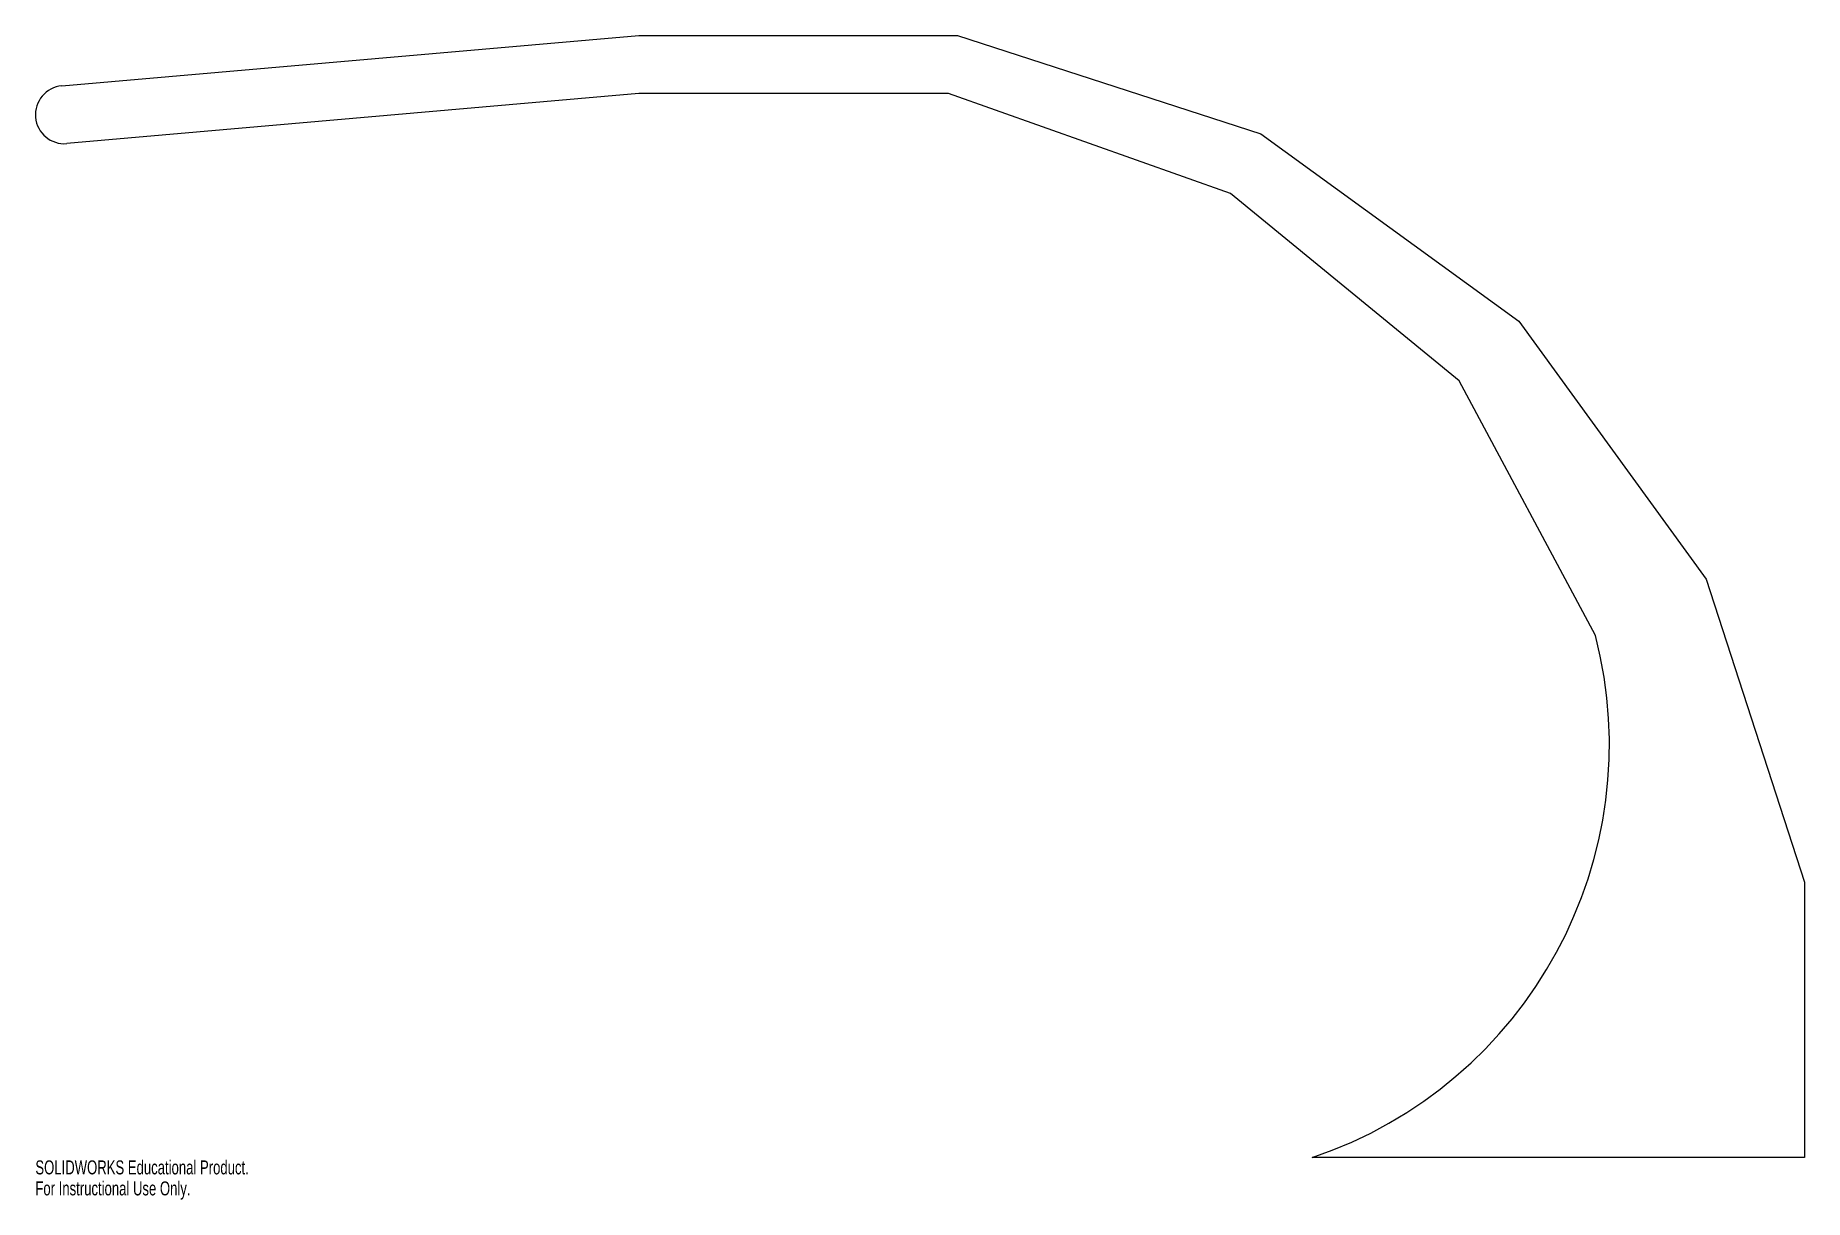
# Model space of a CAD drawing. Header units: millimetres. Extents: x -623 to -13, y -107 to 295.
import ezdxf

# ---------------------------------------------------------------- set-up
doc = ezdxf.new("R2010")
doc.units = ezdxf.units.MM
doc.styles.add('SLDTEXTSTYLE0', font='TXT', dxfattribs={"width": 0.7})

msp = doc.modelspace()

# ---------------------------------------------------------------- linework, layer by layer
at = {"color": 7, "linetype": 'Continuous', "lineweight": 25}
for p, q in [((-614.36, 277.37), (-415.12, 294.8)), ((-415.12, 294.8), (-305.05, 294.8)), ((-305.05, 294.8), (-200.37, 260.79)), ((-415.12, 274.72), (-612.62, 257.44)), ((-308.24, 274.69), (-415.12, 274.72)), ((-210.88, 240.15), (-308.24, 274.69)), ((-200.37, 260.79), (-111.32, 196.09)), ((-131.93, 175.48), (-210.88, 240.15)), ((-111.32, 196.09), (-46.63, 107.04)), ((-84.83, 87.58), (-131.93, 175.48)), ((-46.63, 107.04), (-12.62, 2.36)), ((-12.62, 2.36), (-12.62, -92.63)), ((-12.62, -92.63), (-182.62, -92.63))]:
    msp.add_line(p, q, dxfattribs=at)
for centre, radius, start, end in [((-613.49, 267.4), 10, 95, 275), ((-230.51, 50), 150.46, 288.56346, 14.46509)]:
    msp.add_arc(centre, radius, start, end, dxfattribs=at)

# ---------------------------------------------------------------- texts
at = {"color": 7, "linetype": 'Continuous', "char_height": 4.8336, "attachment_point": 1, "style": 'SLDTEXTSTYLE0'}
for s, insert in [('SOLIDWORKS Educational Product.', (-623.49, -93.65)), ('For Instructional Use Only.', (-623.49, -100.9))]:
    msp.add_mtext(s, dxfattribs=dict(at, insert=insert))

doc.saveas('drawing.dxf')
